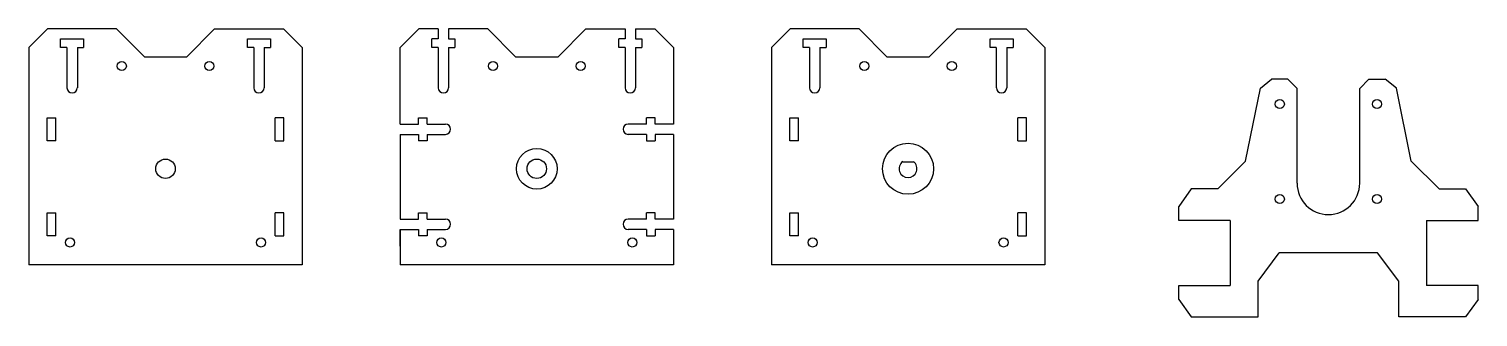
# Model space of a CAD drawing. Header units: inches. Extents: x -6 to 9.6, y -0.1 to 3.
import ezdxf

# ---------------------------------------------------------------- set-up
doc = ezdxf.new("R2010")
doc.units = ezdxf.units.IN
doc.header["$MEASUREMENT"] = 0
doc.layers.get('0').update_dxf_attribs({"lineweight": 25, "true_color": 0xffffff})

msp = doc.modelspace()

# ---------------------------------------------------------------- linework, layer by layer
for p, q in [((-6, 2.8), (-5.8, 3)), ((-5.057, 3), (-5.8, 3)), ((-4.757, 2.7), (-5.057, 3)), ((-4.3, 2.7), (-4, 3)), ((-4, 3), (-3.257, 3)), ((-3.257, 3), (-3.057, 2.8)), ((-2, 2.8), (-1.8, 3)), ((-1.591, 3), (-1.8, 3)), ((-1.591, 3), (-1.591, 2.894)), ((-1.479, 3), (-1.479, 2.894)), ((-1.057, 3), (-1.479, 3)), ((-0.757, 2.7), (-1.057, 3)), ((-0.757, 2.7), (-1.057, 3)), ((-0.3, 2.7), (0, 3)), ((0, 3), (0.422, 3)), ((0.422, 3), (0.422, 2.894)), ((0.534, 3), (0.534, 2.894)), ((0.534, 3), (0.743, 3)), ((0.743, 3), (0.943, 2.8)), ((2, 2.8), (2.2, 3)), ((2.943, 3), (2.2, 3)), ((3.243, 2.7), (2.943, 3)), ((3.7, 2.7), (4, 3)), ((4, 3), (4.743, 3)), ((4.743, 3), (4.943, 2.8)), ((-1.659, 2.801), (-1.659, 2.894)), ((-1.591, 2.894), (-1.659, 2.894)), ((-1.479, 2.894), (-1.411, 2.894)), ((-1.411, 2.894), (-1.411, 2.801)), ((0.354, 2.801), (0.354, 2.894)), ((0.422, 2.894), (0.354, 2.894)), ((0.534, 2.894), (0.602, 2.894)), ((0.602, 2.894), (0.602, 2.801)), ((-6, 2.8), (-6, 0.46)), ((-4.757, 2.7), (-4.3, 2.7)), ((-3.057, 2.8), (-3.057, 0.46)), ((-2, 1.975), (-2, 2.8)), ((-1.591, 2.801), (-1.659, 2.801)), ((-1.591, 2.801), (-1.591, 2.367)), ((-1.479, 2.801), (-1.479, 2.367)), ((-1.479, 2.801), (-1.411, 2.801)), ((-0.757, 2.7), (-0.3, 2.7)), ((0.422, 2.801), (0.354, 2.801)), ((0.422, 2.801), (0.422, 2.367)), ((0.534, 2.801), (0.534, 2.367)), ((0.534, 2.801), (0.602, 2.801)), ((0.943, 2.8), (0.943, 1.975)), ((2, 2.8), (2, 0.46)), ((3.243, 2.7), (3.7, 2.7)), ((4.943, 2.8), (4.943, 0.46)), ((7.107, 1.577), (7.268, 2.361)), ((7.268, 2.361), (7.388, 2.459)), ((7.563, 2.459), (7.388, 2.459)), ((7.663, 2.359), (7.563, 2.459)), ((7.663, 1.337), (7.663, 2.359)), ((8.337, 2.359), (8.437, 2.459)), ((8.337, 1.337), (8.337, 2.359)), ((8.437, 2.459), (8.612, 2.459)), ((8.732, 2.361), (8.612, 2.459)), ((8.893, 1.577), (8.732, 2.361)), ((-1.803, 2.044), (-1.71, 2.044)), ((-1.803, 1.975), (-1.803, 2.044)), ((-1.71, 1.975), (-1.71, 2.044)), ((0.746, 2.044), (0.653, 2.044)), ((0.653, 1.975), (0.653, 2.044)), ((0.746, 1.975), (0.746, 2.044)), ((-2, 1.975), (-1.803, 1.975)), ((-1.71, 1.975), (-1.513, 1.975)), ((0.653, 1.975), (0.456, 1.975)), ((0.943, 1.975), (0.746, 1.975)), ((-2, 1.864), (-1.803, 1.864)), ((-2, 1.864), (-2, 0.952)), ((-1.803, 1.864), (-1.803, 1.796)), ((-1.71, 1.796), (-1.803, 1.796)), ((-1.71, 1.864), (-1.513, 1.864)), ((-1.71, 1.864), (-1.71, 1.796)), ((0.653, 1.864), (0.456, 1.864)), ((0.653, 1.864), (0.653, 1.796)), ((0.653, 1.796), (0.746, 1.796)), ((0.943, 1.864), (0.746, 1.864)), ((0.746, 1.864), (0.746, 1.796)), ((0.943, 1.864), (0.943, 0.952)), ((6.807, 1.277), (7.107, 1.577)), ((9.193, 1.277), (8.893, 1.577)), ((6.523, 1.277), (6.388, 1.087)), ((6.807, 1.277), (6.523, 1.277)), ((9.193, 1.277), (9.477, 1.277)), ((9.477, 1.277), (9.612, 1.087)), ((-2, 0.952), (-1.803, 0.952)), ((-1.803, 1.02), (-1.71, 1.02)), ((-1.803, 0.952), (-1.803, 1.02)), ((-1.71, 0.952), (-1.71, 1.02)), ((-1.71, 0.952), (-1.513, 0.952)), ((0.653, 0.952), (0.456, 0.952)), ((0.746, 1.02), (0.653, 1.02)), ((0.653, 0.952), (0.653, 1.02)), ((0.746, 0.952), (0.746, 1.02)), ((0.943, 0.952), (0.746, 0.952)), ((6.388, 0.937), (6.388, 1.087)), ((9.612, 0.937), (9.612, 1.087)), ((-2, 0.841), (-1.803, 0.841)), ((-2, 0.841), (-2, 0.46)), ((-2, 0.659), (-2, 0.841)), ((-1.803, 0.841), (-1.803, 0.772)), ((-1.71, 0.841), (-1.513, 0.841)), ((-1.71, 0.841), (-1.71, 0.772)), ((0.653, 0.841), (0.456, 0.841)), ((0.653, 0.841), (0.653, 0.772)), ((0.943, 0.841), (0.746, 0.841)), ((0.746, 0.841), (0.746, 0.772)), ((0.943, 0.841), (0.943, 0.46)), ((6.942, 0.937), (6.388, 0.937)), ((6.942, 0.937), (6.942, 0.237)), ((9.058, 0.937), (9.058, 0.237)), ((9.058, 0.937), (9.612, 0.937)), ((-2, 0.659), (-2, 0.46)), ((-1.71, 0.772), (-1.803, 0.772)), ((0.653, 0.772), (0.746, 0.772)), ((7.242, 0.284), (7.471, 0.587)), ((8.529, 0.587), (7.471, 0.587)), ((8.758, 0.284), (8.529, 0.587)), ((-3.057, 0.46), (-6, 0.46)), ((0.943, 0.46), (-2, 0.46)), ((4.943, 0.46), (2, 0.46)), ((6.388, 0.237), (6.942, 0.237)), ((6.388, 0.087), (6.388, 0.237)), ((7.242, -0.103), (7.242, 0.284)), ((8.758, -0.103), (8.758, 0.284)), ((9.612, 0.237), (9.058, 0.237)), ((9.612, 0.087), (9.612, 0.237)), ((6.388, 0.087), (6.523, -0.103)), ((9.612, 0.087), (9.477, -0.103)), ((6.523, -0.103), (7.242, -0.103)), ((9.477, -0.103), (8.758, -0.103))]:
    msp.add_line(p, q)
at = {"color": 3, "true_color": 0x00ff00}
for p, q in [((-5.659, 2.801), (-5.659, 2.894)), ((-5.659, 2.894), (-5.411, 2.894)), ((-5.411, 2.894), (-5.411, 2.801)), ((-3.646, 2.801), (-3.646, 2.894)), ((-3.646, 2.894), (-3.398, 2.894)), ((-3.398, 2.894), (-3.398, 2.801)), ((2.341, 2.801), (2.341, 2.894)), ((2.341, 2.894), (2.589, 2.894)), ((2.589, 2.894), (2.589, 2.801)), ((4.354, 2.801), (4.354, 2.894)), ((4.354, 2.894), (4.602, 2.894)), ((4.602, 2.894), (4.602, 2.801)), ((-5.591, 2.801), (-5.659, 2.801)), ((-5.591, 2.801), (-5.591, 2.367)), ((-5.479, 2.801), (-5.479, 2.367)), ((-5.479, 2.801), (-5.411, 2.801)), ((-3.578, 2.801), (-3.646, 2.801)), ((-3.578, 2.801), (-3.578, 2.367)), ((-3.466, 2.801), (-3.466, 2.367)), ((-3.466, 2.801), (-3.398, 2.801)), ((2.409, 2.801), (2.341, 2.801)), ((2.409, 2.801), (2.409, 2.367)), ((2.521, 2.801), (2.521, 2.367)), ((2.521, 2.801), (2.589, 2.801)), ((4.422, 2.801), (4.354, 2.801)), ((4.422, 2.801), (4.422, 2.367)), ((4.534, 2.801), (4.534, 2.367)), ((4.534, 2.801), (4.602, 2.801)), ((-5.803, 2.044), (-5.71, 2.044)), ((-5.803, 1.796), (-5.803, 2.044)), ((-5.71, 1.796), (-5.71, 2.044)), ((-3.254, 2.044), (-3.347, 2.044)), ((-3.347, 1.796), (-3.347, 2.044)), ((-3.254, 1.796), (-3.254, 2.044)), ((2.197, 2.044), (2.29, 2.044)), ((2.197, 1.796), (2.197, 2.044)), ((2.29, 1.796), (2.29, 2.044)), ((4.746, 2.044), (4.653, 2.044)), ((4.653, 1.796), (4.653, 2.044)), ((4.746, 1.796), (4.746, 2.044)), ((-5.71, 1.796), (-5.803, 1.796)), ((-3.347, 1.796), (-3.254, 1.796)), ((2.29, 1.796), (2.197, 1.796)), ((4.653, 1.796), (4.746, 1.796)), ((-5.803, 1.02), (-5.71, 1.02)), ((-5.803, 0.772), (-5.803, 1.02)), ((-5.71, 0.772), (-5.71, 1.02)), ((-3.254, 1.02), (-3.347, 1.02)), ((-3.347, 0.772), (-3.347, 1.02)), ((-3.254, 0.772), (-3.254, 1.02)), ((2.197, 1.02), (2.29, 1.02)), ((2.197, 0.772), (2.197, 1.02)), ((2.29, 0.772), (2.29, 1.02)), ((4.746, 1.02), (4.653, 1.02)), ((4.653, 0.772), (4.653, 1.02)), ((4.746, 0.772), (4.746, 1.02)), ((-5.71, 0.772), (-5.803, 0.772)), ((-3.347, 0.772), (-3.254, 0.772)), ((2.29, 0.772), (2.197, 0.772)), ((4.653, 0.772), (4.746, 0.772))]:
    msp.add_line(p, q, dxfattribs=at)
at = {"color": 6, "true_color": 0xff00ff}
msp.add_line((3.414, 1.57), (3.529, 1.57), dxfattribs=at)
at = {"color": 3, "true_color": 0x00ff00}
for centre, radius in [((-5, 2.6), 0.0491), ((-4.057, 2.6), 0.0491), ((-1, 2.6), 0.0491), ((-0.057, 2.6), 0.0491), ((3, 2.6), 0.0491), ((3.943, 2.6), 0.0491), ((7.476, 2.191), 0.0491), ((8.524, 2.191), 0.0491), ((3.471, 1.494), 0.275), ((-4.529, 1.494), 0.105), ((-0.529, 1.494), 0.219), ((7.476, 1.168), 0.0491), ((7.476, 1.168), 0.0491), ((8.524, 1.168), 0.0491), ((-5.557, 0.7), 0.0491), ((-3.5, 0.7), 0.0491), ((-1.557, 0.7), 0.0491), ((0.5, 0.7), 0.0491), ((2.443, 0.7), 0.0491), ((4.5, 0.7), 0.0491)]:
    msp.add_circle(centre, radius, dxfattribs=at)
at = {"color": 6, "true_color": 0xff00ff}
msp.add_circle((-0.529, 1.494), 0.105, dxfattribs=at)
at = {"color": 3, "true_color": 0x00ff00}
for centre in [(-5.535, 2.367), (-3.522, 2.367), (2.465, 2.367), (4.478, 2.367)]:
    msp.add_arc(centre, 0.0557, 180, 0, dxfattribs=at)
for centre, radius, start, end in [((-1.535, 2.367), 0.0557, 180, 0), ((0.478, 2.367), 0.0557, 180, 0), ((-1.513, 1.92), 0.0557, 270, 90), ((0.456, 1.92), 0.0557, 90, 270), ((8, 1.337), 0.337, 180, 0), ((-1.513, 0.896), 0.0557, 270, 90), ((0.456, 0.896), 0.0557, 90, 270)]:
    msp.add_arc(centre, radius, start, end)
at = {"color": 6, "true_color": 0xff00ff}
msp.add_arc((3.471, 1.494), 0.096, 126.8699, 53.1301, dxfattribs=at)

doc.saveas('drawing.dxf')
